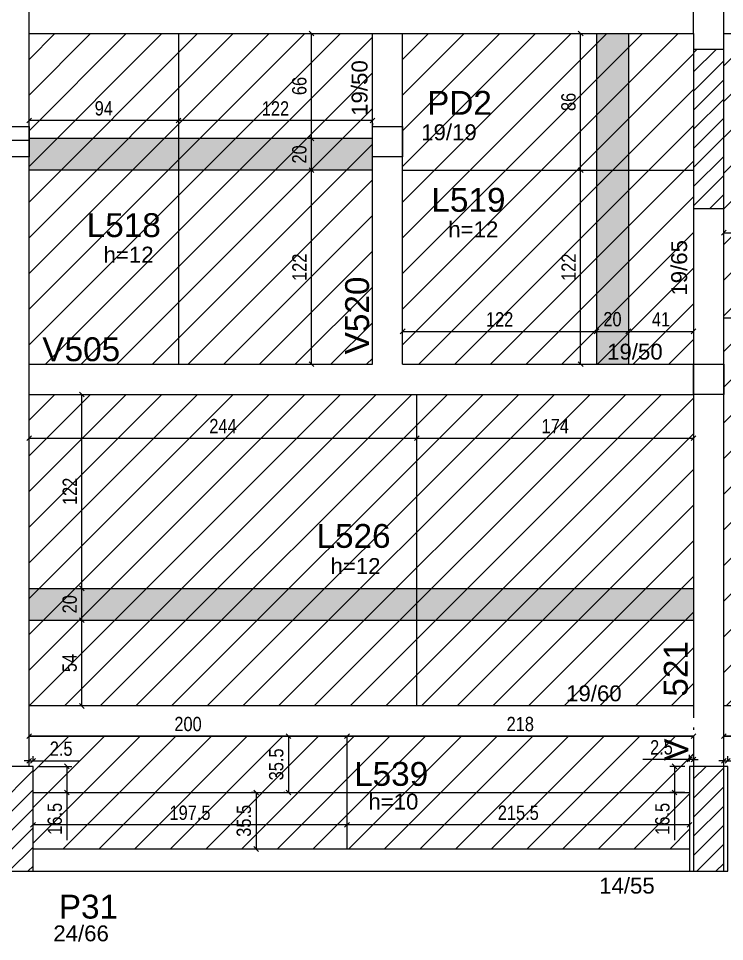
# Model space of a CAD drawing. Header units: millimetres. Extents: x 3536 to 7055, y 911 to 3688.
# Drawn here: x 5356 to 5800, y 2426 to 3006 of the extents above; entities that cross this region are included whole.
import ezdxf

# ---------------------------------------------------------------- set-up
doc = ezdxf.new("R2010")
doc.units = ezdxf.units.MM
doc.linetypes.add('ESTILO_TQS_0004', pattern=[2, 0.5, -0.4, 0.1, -0.4, 0.1, -0.5])
for name, color, linetype in [('3', 3, 'Continuous'), ('4', 4, 'Continuous'), ('7', 7, 'Continuous'), ('COTA', 241, 'Continuous'), ('Painéis', 200, 'Continuous')]:
    doc.layers.add(name, color=color, linetype=linetype)
doc.layers.add('Hachura', color=251, linetype='Continuous', lineweight=9)
doc.layers.add('REAPROVEITAMENTO', color=251, linetype='Continuous', lineweight=9)
doc.styles.add('COTA TECNICA-50', font='techl___.ttf', dxfattribs={"height": 9})
doc.styles.get("Standard").update_dxf_attribs({"font": 'arial.ttf'})
doc.dimstyles.new('COTA PAINEL-50', dxfattribs={"dimtxt": 9, "dimasz": 3, "dimexe": 3, "dimexo": 3, "dimgap": 3, "dimtad": 1, "dimdec": 1, "dimzin": 12, "dimdsep": 46, "dimtxsty": 'COTA TECNICA-50', "dimblk1": 'OBLIQUE', "dimblk2": 'OBLIQUE', "dimsah": 1, "dimcen": 0.9, "dimclrd": 4, "dimclre": 4, "dimclrt": 240, "dimadec": 1, "dimazin": 3, "dimtfac": 1, "dimtdec": 1, "dimtmove": 0, "dimatfit": 3, "dimfxl": 1, "dimtolj": 1, "dimtzin": 12, "dimarcsym": 0})

# ---------------------------------------------------------------- blocks, each defined once
blk = doc.blocks.new('_Oblique')
at = {"color": 0, "linetype": 'ByBlock', "lineweight": -2}
blk.add_line((-0.5, -0.5), (0.5, 0.5), dxfattribs=at)
blk = doc.blocks.new('*D129')
at = {"layer": 'COTA', "color": 4, "lineweight": -2, "transparency": 16777216}
blk.add_line((5799.72, 2871.69), (5921.73, 2871.69), dxfattribs=at)
at = {"layer": 'Defpoints', "color": 0, "transparency": 16777216}
for p in [(5799.72, 2871.69), (5921.73, 2871.69), (5921.73, 2871.69)]:
    blk.add_point(p, dxfattribs=at)
at = {"layer": 'COTA', "color": 4, "lineweight": -2, "transparency": 16777216, "xscale": 3, "yscale": 3, "zscale": 3, "rotation": 180}
blk.add_blockref('_Oblique', (5799.72, 2871.69), dxfattribs=at)
at = {"layer": 'COTA', "color": 4, "lineweight": -2, "transparency": 16777216, "xscale": 3, "yscale": 3, "zscale": 3}
blk.add_blockref('_Oblique', (5921.73, 2871.69), dxfattribs=at)
at = {"layer": 'COTA', "color": 240, "transparency": 16777216, "insert": (5860.72, 2879.24), "char_height": 9, "attachment_point": 5, "style": 'COTA TECNICA-50'}
blk.add_mtext('\\A1;122', dxfattribs=at)
blk = doc.blocks.new('*D61')
at = {"layer": 'COTA', "color": 4, "lineweight": -2, "transparency": 16777216}
blk.add_line((5778.22, 2499.1), (5562.72, 2499.1), dxfattribs=at)
at = {"layer": 'Defpoints', "color": 0, "transparency": 16777216}
for p in [(5562.72, 2499.1), (5562.72, 2499.1), (5778.22, 2499.1)]:
    blk.add_point(p, dxfattribs=at)
at = {"layer": 'COTA', "color": 4, "lineweight": -2, "transparency": 16777216, "xscale": 3, "yscale": 3, "zscale": 3, "rotation": 180}
blk.add_blockref('_Oblique', (5562.72, 2499.1), dxfattribs=at)
at = {"layer": 'COTA', "color": 4, "lineweight": -2, "transparency": 16777216, "xscale": 3, "yscale": 3, "zscale": 3}
blk.add_blockref('_Oblique', (5778.22, 2499.1), dxfattribs=at)
at = {"layer": 'COTA', "color": 240, "transparency": 16777216, "insert": (5670.47, 2506.7), "char_height": 9, "attachment_point": 5, "style": 'COTA TECNICA-50'}
blk.add_mtext('\\A1;215.5', dxfattribs=at)
blk = doc.blocks.new('*D62')
at = {"layer": 'COTA', "color": 4, "lineweight": -2, "transparency": 16777216}
blk.add_line((5562.72, 2499.1), (5365.22, 2499.1), dxfattribs=at)
at = {"layer": 'Defpoints', "color": 0, "transparency": 16777216}
for p in [(5365.22, 2499.1), (5365.22, 2499.1), (5562.72, 2499.1)]:
    blk.add_point(p, dxfattribs=at)
at = {"layer": 'COTA', "color": 4, "lineweight": -2, "transparency": 16777216, "xscale": 3, "yscale": 3, "zscale": 3, "rotation": 180}
blk.add_blockref('_Oblique', (5365.22, 2499.1), dxfattribs=at)
at = {"layer": 'COTA', "color": 4, "lineweight": -2, "transparency": 16777216, "xscale": 3, "yscale": 3, "zscale": 3}
blk.add_blockref('_Oblique', (5562.72, 2499.1), dxfattribs=at)
at = {"layer": 'COTA', "color": 240, "transparency": 16777216, "insert": (5463.97, 2506.72), "char_height": 9, "attachment_point": 5, "style": 'COTA TECNICA-50'}
blk.add_mtext('\\A1;197.5', dxfattribs=at)
blk = doc.blocks.new('*D63')
at = {"layer": 'COTA', "color": 4, "lineweight": -2, "transparency": 16777216}
for p, q in [((5523.69, 2554.94), (5522.94, 2554.94)), ((5525.94, 2554.94), (5525.94, 2519.44)), ((5523.69, 2519.44), (5522.94, 2519.44))]:
    blk.add_line(p, q, dxfattribs=at)
at = {"layer": 'Defpoints', "color": 0, "transparency": 16777216}
for p in [(5526.69, 2554.94), (5525.94, 2519.44), (5526.69, 2519.44)]:
    blk.add_point(p, dxfattribs=at)
at = {"layer": 'COTA', "color": 4, "lineweight": -2, "transparency": 16777216, "xscale": 3, "yscale": 3, "zscale": 3}
for p, rotation in [((5525.94, 2554.94), 90), ((5525.94, 2519.44), 270)]:
    blk.add_blockref('_Oblique', p, dxfattribs=dict(at, rotation=rotation))
at = {"layer": 'COTA', "color": 240, "transparency": 16777216, "insert": (5518.24, 2537.19), "char_height": 9, "attachment_point": 5, "rotation": 90, "style": 'COTA TECNICA-50'}
blk.add_mtext('\\A1;35.5', dxfattribs=at)
blk = doc.blocks.new('*D64')
at = {"layer": 'COTA', "color": 4, "lineweight": -2, "transparency": 16777216}
for p, q in [((5504.45, 2519.44), (5502.56, 2519.44)), ((5505.56, 2519.44), (5505.56, 2483.94)), ((5504.45, 2483.94), (5502.56, 2483.94))]:
    blk.add_line(p, q, dxfattribs=at)
at = {"layer": 'Defpoints', "color": 0, "transparency": 16777216}
for p in [(5507.45, 2519.44), (5505.56, 2483.94), (5507.45, 2483.94)]:
    blk.add_point(p, dxfattribs=at)
at = {"layer": 'COTA', "color": 4, "lineweight": -2, "transparency": 16777216, "xscale": 3, "yscale": 3, "zscale": 3}
for p, rotation in [((5505.56, 2519.44), 90), ((5505.56, 2483.94), 270)]:
    blk.add_blockref('_Oblique', p, dxfattribs=dict(at, rotation=rotation))
at = {"layer": 'COTA', "color": 240, "transparency": 16777216, "insert": (5497.86, 2501.69), "char_height": 9, "attachment_point": 5, "rotation": 90, "style": 'COTA TECNICA-50'}
blk.add_mtext('\\A1;35.5', dxfattribs=at)
blk = doc.blocks.new('*D237')
at = {"layer": 'COTA', "color": 4, "lineweight": -2, "transparency": 16777216}
blk.add_line((5780.72, 2554.94), (5562.72, 2554.94), dxfattribs=at)
at = {"layer": 'Defpoints', "color": 0, "transparency": 16777216}
for p in [(5562.72, 2554.94), (5562.72, 2554.94), (5780.72, 2554.94)]:
    blk.add_point(p, dxfattribs=at)
at = {"layer": 'COTA', "color": 4, "lineweight": -2, "transparency": 16777216, "xscale": 3, "yscale": 3, "zscale": 3, "rotation": 180}
blk.add_blockref('_Oblique', (5562.72, 2554.94), dxfattribs=at)
at = {"layer": 'COTA', "color": 4, "lineweight": -2, "transparency": 16777216, "xscale": 3, "yscale": 3, "zscale": 3}
blk.add_blockref('_Oblique', (5780.72, 2554.94), dxfattribs=at)
at = {"layer": 'COTA', "color": 240, "transparency": 16777216, "insert": (5671.72, 2562.53), "char_height": 9, "attachment_point": 5, "style": 'COTA TECNICA-50'}
blk.add_mtext('\\A1;218', dxfattribs=at)
blk = doc.blocks.new('*D65')
at = {"layer": 'COTA', "color": 4, "lineweight": -2, "transparency": 16777216}
blk.add_line((5562.72, 2554.94), (5362.72, 2554.94), dxfattribs=at)
at = {"layer": 'Defpoints', "color": 0, "transparency": 16777216}
for p in [(5362.72, 2554.94), (5362.72, 2554.94), (5562.72, 2554.94)]:
    blk.add_point(p, dxfattribs=at)
at = {"layer": 'COTA', "color": 4, "lineweight": -2, "transparency": 16777216, "xscale": 3, "yscale": 3, "zscale": 3, "rotation": 180}
blk.add_blockref('_Oblique', (5362.72, 2554.94), dxfattribs=at)
at = {"layer": 'COTA', "color": 4, "lineweight": -2, "transparency": 16777216, "xscale": 3, "yscale": 3, "zscale": 3}
blk.add_blockref('_Oblique', (5562.72, 2554.94), dxfattribs=at)
at = {"layer": 'COTA', "color": 240, "transparency": 16777216, "insert": (5462.72, 2562.53), "char_height": 9, "attachment_point": 5, "style": 'COTA TECNICA-50'}
blk.add_mtext('\\A1;200', dxfattribs=at)
blk = doc.blocks.new('*D66')
at = {"layer": 'COTA', "color": 4, "lineweight": -2, "transparency": 16777216}
for p, q in [((5362.72, 2539.42), (5359.72, 2539.42)), ((5362.72, 2538.94), (5362.72, 2542.42)), ((5362.72, 2539.42), (5365.22, 2539.42)), ((5365.22, 2538.94), (5365.22, 2542.42)), ((5365.22, 2539.42), (5394.58, 2539.42))]:
    blk.add_line(p, q, dxfattribs=at)
at = {"layer": 'Defpoints', "color": 0, "transparency": 16777216}
for p in [(5365.22, 2539.42), (5362.72, 2535.94), (5365.22, 2535.94)]:
    blk.add_point(p, dxfattribs=at)
at = {"layer": 'COTA', "color": 4, "lineweight": -2, "transparency": 16777216, "xscale": 3, "yscale": 3, "zscale": 3}
blk.add_blockref('_Oblique', (5362.72, 2539.42), dxfattribs=at)
at = {"layer": 'COTA', "color": 4, "lineweight": -2, "transparency": 16777216, "xscale": 3, "yscale": 3, "zscale": 3, "rotation": 180}
blk.add_blockref('_Oblique', (5365.22, 2539.42), dxfattribs=at)
at = {"layer": 'COTA', "color": 240, "transparency": 16777216, "insert": (5382.9, 2547.02), "char_height": 9, "attachment_point": 5, "style": 'COTA TECNICA-50'}
blk.add_mtext('\\A1;2.5', dxfattribs=at)
blk = doc.blocks.new('*D238')
at = {"layer": 'COTA', "color": 4, "lineweight": -2, "transparency": 16777216}
for p, q in [((5368.22, 2535.94), (5389.53, 2535.94)), ((5386.53, 2535.94), (5386.53, 2519.44)), ((5368.22, 2519.44), (5389.53, 2519.44)), ((5386.53, 2519.44), (5386.53, 2489.47))]:
    blk.add_line(p, q, dxfattribs=at)
at = {"layer": 'Defpoints', "color": 0, "transparency": 16777216}
for p in [(5365.22, 2535.94), (5365.22, 2519.44), (5386.53, 2519.44)]:
    blk.add_point(p, dxfattribs=at)
at = {"layer": 'COTA', "color": 4, "lineweight": -2, "transparency": 16777216, "xscale": 3, "yscale": 3, "zscale": 3}
for p, rotation in [((5386.53, 2535.94), 90), ((5386.53, 2519.44), 270)]:
    blk.add_blockref('_Oblique', p, dxfattribs=dict(at, rotation=rotation))
at = {"layer": 'COTA', "color": 240, "transparency": 16777216, "insert": (5378.93, 2502.96), "char_height": 9, "attachment_point": 5, "rotation": 90, "style": 'COTA TECNICA-50'}
blk.add_mtext('\\A1;16.5', dxfattribs=at)
blk = doc.blocks.new('*D67')
at = {"layer": 'COTA', "color": 4, "lineweight": -2, "transparency": 16777216}
for p, q in [((5778.22, 2540.25), (5748.86, 2540.25)), ((5778.22, 2538.94), (5778.22, 2543.25)), ((5780.72, 2540.25), (5778.22, 2540.25)), ((5780.72, 2538.94), (5780.72, 2543.25)), ((5780.72, 2540.25), (5783.72, 2540.25))]:
    blk.add_line(p, q, dxfattribs=at)
at = {"layer": 'Defpoints', "color": 0, "transparency": 16777216}
for p in [(5778.22, 2540.25), (5778.22, 2535.94), (5780.72, 2535.94)]:
    blk.add_point(p, dxfattribs=at)
at = {"layer": 'COTA', "color": 4, "lineweight": -2, "transparency": 16777216, "xscale": 3, "yscale": 3, "zscale": 3}
blk.add_blockref('_Oblique', (5778.22, 2540.25), dxfattribs=at)
at = {"layer": 'COTA', "color": 4, "lineweight": -2, "transparency": 16777216, "xscale": 3, "yscale": 3, "zscale": 3, "rotation": 180}
blk.add_blockref('_Oblique', (5780.72, 2540.25), dxfattribs=at)
at = {"layer": 'COTA', "color": 240, "transparency": 16777216, "insert": (5760.54, 2547.85), "char_height": 9, "attachment_point": 5, "style": 'COTA TECNICA-50'}
blk.add_mtext('\\A1;2.5', dxfattribs=at)
blk = doc.blocks.new('*D239')
at = {"layer": 'COTA', "color": 4, "lineweight": -2, "transparency": 16777216}
for p, q in [((5775.22, 2535.94), (5765.75, 2535.94)), ((5768.75, 2535.94), (5768.75, 2519.44)), ((5775.22, 2519.44), (5765.75, 2519.44)), ((5768.75, 2519.44), (5768.75, 2489.47))]:
    blk.add_line(p, q, dxfattribs=at)
at = {"layer": 'Defpoints', "color": 0, "transparency": 16777216}
for p in [(5778.22, 2535.94), (5768.75, 2519.44), (5778.22, 2519.44)]:
    blk.add_point(p, dxfattribs=at)
at = {"layer": 'COTA', "color": 4, "lineweight": -2, "transparency": 16777216, "xscale": 3, "yscale": 3, "zscale": 3}
for p, rotation in [((5768.75, 2535.94), 90), ((5768.75, 2519.44), 270)]:
    blk.add_blockref('_Oblique', p, dxfattribs=dict(at, rotation=rotation))
at = {"layer": 'COTA', "color": 240, "transparency": 16777216, "insert": (5761.15, 2502.96), "char_height": 9, "attachment_point": 5, "rotation": 90, "style": 'COTA TECNICA-50'}
blk.add_mtext('\\A1;16.5', dxfattribs=at)
blk = doc.blocks.new('*D72')
at = {"layer": 'COTA', "color": 4, "lineweight": -2, "transparency": 16777216}
blk.add_line((5973.72, 2554.94), (5799.72, 2554.94), dxfattribs=at)
at = {"layer": 'Defpoints', "color": 0, "transparency": 16777216}
for p in [(5799.72, 2554.94), (5799.72, 2554.94), (5973.72, 2554.94)]:
    blk.add_point(p, dxfattribs=at)
at = {"layer": 'COTA', "color": 4, "lineweight": -2, "transparency": 16777216, "xscale": 3, "yscale": 3, "zscale": 3, "rotation": 180}
blk.add_blockref('_Oblique', (5799.72, 2554.94), dxfattribs=at)
at = {"layer": 'COTA', "color": 4, "lineweight": -2, "transparency": 16777216, "xscale": 3, "yscale": 3, "zscale": 3}
blk.add_blockref('_Oblique', (5973.72, 2554.94), dxfattribs=at)
at = {"layer": 'COTA', "color": 240, "transparency": 16777216, "insert": (5886.72, 2562.51), "char_height": 9, "attachment_point": 5, "style": 'COTA TECNICA-50'}
blk.add_mtext('\\A1;174', dxfattribs=at)
blk = doc.blocks.new('*D73')
at = {"layer": 'COTA', "color": 4, "lineweight": -2, "transparency": 16777216}
for p, q in [((5799.72, 2539.42), (5796.72, 2539.42)), ((5799.72, 2538.94), (5799.72, 2542.42)), ((5799.72, 2539.42), (5802.22, 2539.42)), ((5802.22, 2538.94), (5802.22, 2542.42)), ((5802.22, 2539.42), (5831.58, 2539.42))]:
    blk.add_line(p, q, dxfattribs=at)
at = {"layer": 'Defpoints', "color": 0, "transparency": 16777216}
for p in [(5802.22, 2539.42), (5799.72, 2535.94), (5802.22, 2535.94)]:
    blk.add_point(p, dxfattribs=at)
at = {"layer": 'COTA', "color": 4, "lineweight": -2, "transparency": 16777216, "xscale": 3, "yscale": 3, "zscale": 3}
blk.add_blockref('_Oblique', (5799.72, 2539.42), dxfattribs=at)
at = {"layer": 'COTA', "color": 4, "lineweight": -2, "transparency": 16777216, "xscale": 3, "yscale": 3, "zscale": 3, "rotation": 180}
blk.add_blockref('_Oblique', (5802.22, 2539.42), dxfattribs=at)
at = {"layer": 'COTA', "color": 240, "transparency": 16777216, "insert": (5819.9, 2547.02), "char_height": 9, "attachment_point": 5, "style": 'COTA TECNICA-50'}
blk.add_mtext('\\A1;2.5', dxfattribs=at)
blk = doc.blocks.new('*D221')
at = {"layer": 'COTA', "color": 4, "lineweight": -2, "transparency": 16777216}
blk.add_line((5540.37, 2788.94), (5540.37, 2910.94), dxfattribs=at)
at = {"layer": 'Defpoints', "color": 0, "transparency": 16777216}
for p in [(5540.37, 2910.94), (5540.37, 2910.94), (5540.37, 2788.94)]:
    blk.add_point(p, dxfattribs=at)
at = {"layer": 'COTA', "color": 4, "lineweight": -2, "transparency": 16777216, "xscale": 3, "yscale": 3, "zscale": 3}
for p, rotation in [((5540.37, 2910.94), 90), ((5540.37, 2788.94), 270)]:
    blk.add_blockref('_Oblique', p, dxfattribs=dict(at, rotation=rotation))
at = {"layer": 'COTA', "color": 240, "transparency": 16777216, "insert": (5532.82, 2849.94), "char_height": 9, "attachment_point": 5, "rotation": 90, "style": 'COTA TECNICA-50'}
blk.add_mtext('\\A1;122', dxfattribs=at)
blk = doc.blocks.new('*D50')
at = {"layer": 'COTA', "color": 4, "lineweight": -2, "transparency": 16777216}
blk.add_line((5540.37, 2910.94), (5540.37, 2930.94), dxfattribs=at)
at = {"layer": 'Defpoints', "color": 0, "transparency": 16777216}
for p in [(5540.37, 2930.94), (5540.37, 2930.94), (5540.37, 2910.94)]:
    blk.add_point(p, dxfattribs=at)
at = {"layer": 'COTA', "color": 4, "lineweight": -2, "transparency": 16777216, "xscale": 3, "yscale": 3, "zscale": 3}
for p, rotation in [((5540.37, 2930.94), 90), ((5540.37, 2910.94), 270)]:
    blk.add_blockref('_Oblique', p, dxfattribs=dict(at, rotation=rotation))
at = {"layer": 'COTA', "color": 240, "transparency": 16777216, "insert": (5532.78, 2920.94), "char_height": 9, "attachment_point": 5, "rotation": 90, "style": 'COTA TECNICA-50'}
blk.add_mtext('\\A1;20', dxfattribs=at)
blk = doc.blocks.new('*D222')
at = {"layer": 'COTA', "color": 4, "lineweight": -2, "transparency": 16777216}
blk.add_line((5540.37, 2930.94), (5540.37, 2996.94), dxfattribs=at)
at = {"layer": 'Defpoints', "color": 0, "transparency": 16777216}
for p in [(5540.37, 2996.94), (5540.37, 2996.94), (5540.37, 2930.94)]:
    blk.add_point(p, dxfattribs=at)
at = {"layer": 'COTA', "color": 4, "lineweight": -2, "transparency": 16777216, "xscale": 3, "yscale": 3, "zscale": 3}
for p, rotation in [((5540.37, 2996.94), 90), ((5540.37, 2930.94), 270)]:
    blk.add_blockref('_Oblique', p, dxfattribs=dict(at, rotation=rotation))
at = {"layer": 'COTA', "color": 240, "transparency": 16777216, "insert": (5532.78, 2963.94), "char_height": 9, "attachment_point": 5, "rotation": 90, "style": 'COTA TECNICA-50'}
blk.add_mtext('\\A1;66', dxfattribs=at)
blk = doc.blocks.new('*D223')
at = {"layer": 'COTA', "color": 4, "lineweight": -2, "transparency": 16777216}
for p, q in [((5578.72, 2942.28), (5456.72, 2942.28)), ((5456.72, 2940.49), (5456.72, 2939.28)), ((5578.72, 2940.49), (5578.72, 2939.28))]:
    blk.add_line(p, q, dxfattribs=at)
at = {"layer": 'Defpoints', "color": 0, "transparency": 16777216}
for p in [(5456.72, 2943.49), (5456.72, 2942.28), (5578.72, 2943.49)]:
    blk.add_point(p, dxfattribs=at)
at = {"layer": 'COTA', "color": 4, "lineweight": -2, "transparency": 16777216, "xscale": 3, "yscale": 3, "zscale": 3, "rotation": 180}
blk.add_blockref('_Oblique', (5456.72, 2942.28), dxfattribs=at)
at = {"layer": 'COTA', "color": 4, "lineweight": -2, "transparency": 16777216, "xscale": 3, "yscale": 3, "zscale": 3}
blk.add_blockref('_Oblique', (5578.72, 2942.28), dxfattribs=at)
at = {"layer": 'COTA', "color": 240, "transparency": 16777216, "insert": (5517.72, 2949.83), "char_height": 9, "attachment_point": 5, "style": 'COTA TECNICA-50'}
blk.add_mtext('\\A1;122', dxfattribs=at)
blk = doc.blocks.new('*D224')
at = {"layer": 'COTA', "color": 4, "lineweight": -2, "transparency": 16777216}
blk.add_line((5456.72, 2942.28), (5362.72, 2942.28), dxfattribs=at)
at = {"layer": 'Defpoints', "color": 0, "transparency": 16777216}
for p in [(5362.72, 2942.28), (5362.72, 2942.28), (5456.72, 2942.28)]:
    blk.add_point(p, dxfattribs=at)
at = {"layer": 'COTA', "color": 4, "lineweight": -2, "transparency": 16777216, "xscale": 3, "yscale": 3, "zscale": 3, "rotation": 180}
blk.add_blockref('_Oblique', (5362.72, 2942.28), dxfattribs=at)
at = {"layer": 'COTA', "color": 4, "lineweight": -2, "transparency": 16777216, "xscale": 3, "yscale": 3, "zscale": 3}
blk.add_blockref('_Oblique', (5456.72, 2942.28), dxfattribs=at)
at = {"layer": 'COTA', "color": 240, "transparency": 16777216, "insert": (5409.72, 2949.87), "char_height": 9, "attachment_point": 5, "style": 'COTA TECNICA-50'}
blk.add_mtext('\\A1;94', dxfattribs=at)
blk = doc.blocks.new('*D51')
at = {"layer": 'COTA', "color": 4, "lineweight": -2, "transparency": 16777216}
blk.add_line((5709.7, 2788.94), (5709.7, 2910.94), dxfattribs=at)
at = {"layer": 'Defpoints', "color": 0, "transparency": 16777216}
for p in [(5709.7, 2910.94), (5709.7, 2910.94), (5709.7, 2788.94)]:
    blk.add_point(p, dxfattribs=at)
at = {"layer": 'COTA', "color": 4, "lineweight": -2, "transparency": 16777216, "xscale": 3, "yscale": 3, "zscale": 3}
for p, rotation in [((5709.7, 2910.94), 90), ((5709.7, 2788.94), 270)]:
    blk.add_blockref('_Oblique', p, dxfattribs=dict(at, rotation=rotation))
at = {"layer": 'COTA', "color": 240, "transparency": 16777216, "insert": (5702.15, 2849.94), "char_height": 9, "attachment_point": 5, "rotation": 90, "style": 'COTA TECNICA-50'}
blk.add_mtext('\\A1;122', dxfattribs=at)
blk = doc.blocks.new('*D225')
at = {"layer": 'COTA', "color": 4, "lineweight": -2, "transparency": 16777216}
blk.add_line((5709.7, 2910.94), (5709.7, 2996.94), dxfattribs=at)
at = {"layer": 'Defpoints', "color": 0, "transparency": 16777216}
for p in [(5709.7, 2996.94), (5709.7, 2996.94), (5709.7, 2910.94)]:
    blk.add_point(p, dxfattribs=at)
at = {"layer": 'COTA', "color": 4, "lineweight": -2, "transparency": 16777216, "xscale": 3, "yscale": 3, "zscale": 3}
for p, rotation in [((5709.7, 2996.94), 90), ((5709.7, 2910.94), 270)]:
    blk.add_blockref('_Oblique', p, dxfattribs=dict(at, rotation=rotation))
at = {"layer": 'COTA', "color": 240, "transparency": 16777216, "insert": (5702.09, 2953.94), "char_height": 9, "attachment_point": 5, "rotation": 90, "style": 'COTA TECNICA-50'}
blk.add_mtext('\\A1;86', dxfattribs=at)
blk = doc.blocks.new('*D52')
at = {"layer": 'COTA', "color": 4, "lineweight": -2, "transparency": 16777216}
blk.add_line((5597.72, 2809.6), (5719.72, 2809.6), dxfattribs=at)
at = {"layer": 'Defpoints', "color": 0, "transparency": 16777216}
for p in [(5597.72, 2809.6), (5719.72, 2809.6), (5719.72, 2809.6)]:
    blk.add_point(p, dxfattribs=at)
at = {"layer": 'COTA', "color": 4, "lineweight": -2, "transparency": 16777216, "xscale": 3, "yscale": 3, "zscale": 3, "rotation": 180}
blk.add_blockref('_Oblique', (5597.72, 2809.6), dxfattribs=at)
at = {"layer": 'COTA', "color": 4, "lineweight": -2, "transparency": 16777216, "xscale": 3, "yscale": 3, "zscale": 3}
blk.add_blockref('_Oblique', (5719.72, 2809.6), dxfattribs=at)
at = {"layer": 'COTA', "color": 240, "transparency": 16777216, "insert": (5658.72, 2817.16), "char_height": 9, "attachment_point": 5, "style": 'COTA TECNICA-50'}
blk.add_mtext('\\A1;122', dxfattribs=at)
blk = doc.blocks.new('*D226')
at = {"layer": 'COTA', "color": 4, "lineweight": -2, "transparency": 16777216}
blk.add_line((5719.72, 2809.6), (5739.72, 2809.6), dxfattribs=at)
at = {"layer": 'Defpoints', "color": 0, "transparency": 16777216}
for p in [(5719.72, 2809.6), (5739.72, 2809.6), (5739.72, 2809.6)]:
    blk.add_point(p, dxfattribs=at)
at = {"layer": 'COTA', "color": 4, "lineweight": -2, "transparency": 16777216, "xscale": 3, "yscale": 3, "zscale": 3, "rotation": 180}
blk.add_blockref('_Oblique', (5719.72, 2809.6), dxfattribs=at)
at = {"layer": 'COTA', "color": 4, "lineweight": -2, "transparency": 16777216, "xscale": 3, "yscale": 3, "zscale": 3}
blk.add_blockref('_Oblique', (5739.72, 2809.6), dxfattribs=at)
at = {"layer": 'COTA', "color": 240, "transparency": 16777216, "insert": (5729.72, 2817.2), "char_height": 9, "attachment_point": 5, "style": 'COTA TECNICA-50'}
blk.add_mtext('\\A1;20', dxfattribs=at)
blk = doc.blocks.new('*D227')
at = {"layer": 'COTA', "color": 4, "lineweight": -2, "transparency": 16777216}
blk.add_line((5739.72, 2809.6), (5780.72, 2809.6), dxfattribs=at)
at = {"layer": 'Defpoints', "color": 0, "transparency": 16777216}
for p in [(5739.72, 2809.6), (5780.72, 2809.6), (5780.72, 2809.6)]:
    blk.add_point(p, dxfattribs=at)
at = {"layer": 'COTA', "color": 4, "lineweight": -2, "transparency": 16777216, "xscale": 3, "yscale": 3, "zscale": 3, "rotation": 180}
blk.add_blockref('_Oblique', (5739.72, 2809.6), dxfattribs=at)
at = {"layer": 'COTA', "color": 4, "lineweight": -2, "transparency": 16777216, "xscale": 3, "yscale": 3, "zscale": 3}
blk.add_blockref('_Oblique', (5780.72, 2809.6), dxfattribs=at)
at = {"layer": 'COTA', "color": 240, "transparency": 16777216, "insert": (5760.22, 2817.17), "char_height": 9, "attachment_point": 5, "style": 'COTA TECNICA-50'}
blk.add_mtext('\\A1;41', dxfattribs=at)
blk = doc.blocks.new('*D228')
at = {"layer": 'COTA', "color": 4, "lineweight": -2, "transparency": 16777216}
blk.add_line((5395.88, 2573.94), (5395.88, 2627.94), dxfattribs=at)
at = {"layer": 'Defpoints', "color": 0, "transparency": 16777216}
for p in [(5395.88, 2627.94), (5395.88, 2627.94), (5395.88, 2573.94)]:
    blk.add_point(p, dxfattribs=at)
at = {"layer": 'COTA', "color": 4, "lineweight": -2, "transparency": 16777216, "xscale": 3, "yscale": 3, "zscale": 3}
for p, rotation in [((5395.88, 2627.94), 90), ((5395.88, 2573.94), 270)]:
    blk.add_blockref('_Oblique', p, dxfattribs=dict(at, rotation=rotation))
at = {"layer": 'COTA', "color": 240, "transparency": 16777216, "insert": (5388.28, 2600.94), "char_height": 9, "attachment_point": 5, "rotation": 90, "style": 'COTA TECNICA-50'}
blk.add_mtext('\\A1;54', dxfattribs=at)
blk = doc.blocks.new('*D229')
at = {"layer": 'COTA', "color": 4, "lineweight": -2, "transparency": 16777216}
blk.add_line((5395.88, 2627.94), (5395.88, 2647.94), dxfattribs=at)
at = {"layer": 'Defpoints', "color": 0, "transparency": 16777216}
for p in [(5395.88, 2647.94), (5395.88, 2647.94), (5395.88, 2627.94)]:
    blk.add_point(p, dxfattribs=at)
at = {"layer": 'COTA', "color": 4, "lineweight": -2, "transparency": 16777216, "xscale": 3, "yscale": 3, "zscale": 3}
for p, rotation in [((5395.88, 2647.94), 90), ((5395.88, 2627.94), 270)]:
    blk.add_blockref('_Oblique', p, dxfattribs=dict(at, rotation=rotation))
at = {"layer": 'COTA', "color": 240, "transparency": 16777216, "insert": (5388.29, 2637.94), "char_height": 9, "attachment_point": 5, "rotation": 90, "style": 'COTA TECNICA-50'}
blk.add_mtext('\\A1;20', dxfattribs=at)
blk = doc.blocks.new('*D230')
at = {"layer": 'COTA', "color": 4, "lineweight": -2, "transparency": 16777216}
blk.add_line((5395.88, 2647.94), (5395.88, 2769.94), dxfattribs=at)
at = {"layer": 'Defpoints', "color": 0, "transparency": 16777216}
for p in [(5395.88, 2769.94), (5395.88, 2769.94), (5395.88, 2647.94)]:
    blk.add_point(p, dxfattribs=at)
at = {"layer": 'COTA', "color": 4, "lineweight": -2, "transparency": 16777216, "xscale": 3, "yscale": 3, "zscale": 3}
for p, rotation in [((5395.88, 2769.94), 90), ((5395.88, 2647.94), 270)]:
    blk.add_blockref('_Oblique', p, dxfattribs=dict(at, rotation=rotation))
at = {"layer": 'COTA', "color": 240, "transparency": 16777216, "insert": (5388.33, 2708.94), "char_height": 9, "attachment_point": 5, "rotation": 90, "style": 'COTA TECNICA-50'}
blk.add_mtext('\\A1;122', dxfattribs=at)
blk = doc.blocks.new('*D231')
at = {"layer": 'COTA', "color": 4, "lineweight": -2, "transparency": 16777216}
blk.add_line((5362.72, 2742.44), (5606.72, 2742.44), dxfattribs=at)
at = {"layer": 'Defpoints', "color": 0, "transparency": 16777216}
for p in [(5362.72, 2742.44), (5606.72, 2742.44), (5606.72, 2742.44)]:
    blk.add_point(p, dxfattribs=at)
at = {"layer": 'COTA', "color": 4, "lineweight": -2, "transparency": 16777216, "xscale": 3, "yscale": 3, "zscale": 3, "rotation": 180}
blk.add_blockref('_Oblique', (5362.72, 2742.44), dxfattribs=at)
at = {"layer": 'COTA', "color": 4, "lineweight": -2, "transparency": 16777216, "xscale": 3, "yscale": 3, "zscale": 3}
blk.add_blockref('_Oblique', (5606.72, 2742.44), dxfattribs=at)
at = {"layer": 'COTA', "color": 240, "transparency": 16777216, "insert": (5484.72, 2750.01), "char_height": 9, "attachment_point": 5, "style": 'COTA TECNICA-50'}
blk.add_mtext('\\A1;244', dxfattribs=at)
blk = doc.blocks.new('*D232')
at = {"layer": 'COTA', "color": 4, "lineweight": -2, "transparency": 16777216}
blk.add_line((5606.72, 2742.44), (5780.72, 2742.44), dxfattribs=at)
at = {"layer": 'Defpoints', "color": 0, "transparency": 16777216}
for p in [(5606.72, 2742.44), (5780.72, 2742.44), (5780.72, 2742.44)]:
    blk.add_point(p, dxfattribs=at)
at = {"layer": 'COTA', "color": 4, "lineweight": -2, "transparency": 16777216, "xscale": 3, "yscale": 3, "zscale": 3, "rotation": 180}
blk.add_blockref('_Oblique', (5606.72, 2742.44), dxfattribs=at)
at = {"layer": 'COTA', "color": 4, "lineweight": -2, "transparency": 16777216, "xscale": 3, "yscale": 3, "zscale": 3}
blk.add_blockref('_Oblique', (5780.72, 2742.44), dxfattribs=at)
at = {"layer": 'COTA', "color": 240, "transparency": 16777216, "insert": (5693.72, 2750.01), "char_height": 9, "attachment_point": 5, "style": 'COTA TECNICA-50'}
blk.add_mtext('\\A1;174', dxfattribs=at)

msp = doc.modelspace()

# ---------------------------------------------------------------- hatches: boundary and pattern name
at = {"layer": 'Hachura', "linetype": 'ByBlock'}
h = msp.add_hatch(color=256, dxfattribs=at)
h.dxf.hatch_style = 1
h.paths.add_polyline_path([(5739.72, 2996.94), (5719.72, 2996.94), (5719.72, 2788.94), (5739.72, 2788.94)])
h = msp.add_hatch(color=256, dxfattribs=at)
h.dxf.hatch_style = 1
h.paths.add_polyline_path([(5578.72, 2910.94), (5578.72, 2930.94), (5362.72, 2930.94), (5362.72, 2910.94)])
h = msp.add_hatch(color=256, dxfattribs=at)
h.dxf.hatch_style = 1
h.paths.add_polyline_path([(5362.72, 2627.94), (5780.72, 2627.94), (5780.72, 2647.94), (5362.72, 2647.94)])
at = {"layer": 'REAPROVEITAMENTO', "linetype": 'ByBlock'}
h = msp.add_hatch(dxfattribs=at)
h.set_pattern_fill('ANSI31', color=256, scale=5, style=2)
h.set_pattern_definition([(45, (-1175.038, 820.824), (-11.22532, 11.22532), [])])
h.paths.add_polyline_path([(5362.72, 2788.94), (5578.72, 2788.94), (5578.72, 2996.94), (5362.72, 2996.94)])
h = msp.add_hatch(dxfattribs=at)
h.set_pattern_fill('ANSI31', color=256, scale=5, style=2)
h.set_pattern_definition([(45, (-940.037, 820.824), (-11.22532, 11.22532), [])])
h.paths.add_polyline_path([(5597.72, 2788.94), (5780.72, 2788.94), (5780.72, 2996.94), (5597.72, 2996.94)])
h = msp.add_hatch(dxfattribs=at)
h.set_pattern_fill('ANSI31', color=256, scale=5, style=2)
h.set_pattern_definition([(45, (-442.029, 820.824), (-11.22532, 11.22532), [])])
h.paths.add_polyline_path([(6217.73, 2573.94), (5799.72, 2573.94), (5799.72, 2996.94), (6217.73, 2996.94)])
h = msp.add_hatch(dxfattribs=at)
h.set_pattern_fill('ANSI31', color=256, scale=5, style=2)
h.set_pattern_definition([(45, (-1175.038, 593.824), (-11.22532, 11.22532), [])])
h.paths.add_polyline_path([(5362.72, 2573.94), (5780.72, 2573.94), (5780.72, 2769.94), (5362.72, 2769.94)])
h = msp.add_hatch(dxfattribs=at)
h.set_pattern_fill('ANSI31', color=256, scale=5, style=2)
h.set_pattern_definition([(45, (-1054.038, 378.824), (-11.22532, 11.22532), [])])
h.paths.add_polyline_path([(5780.53, 2535.94), (5778.03, 2535.94), (5778.22, 2483.94), (5365.22, 2483.94), (5365.22, 2554.94), (5780.72, 2554.94)])

# ---------------------------------------------------------------- linework, layer by layer
at = {"layer": '3', "linetype": 'Continuous', "ltscale": 15}
for p, q in [((5780.72, 2996.94), (5780.72, 3167.94)), ((5799.72, 2986.94), (5799.72, 3167.94)), ((5578.72, 2788.94), (5578.72, 2996.94)), ((5597.72, 2788.94), (5597.72, 2996.94)), ((5780.72, 2972.81), (5794.85, 2986.94)), ((5780.72, 2984.83), (5782.83, 2986.94)), ((5780.72, 2960.79), (5799.72, 2979.79)), ((5780.72, 2948.77), (5799.72, 2967.77)), ((5780.72, 2936.75), (5799.72, 2955.75)), ((5780.72, 2924.73), (5799.72, 2943.73)), ((5780.72, 2912.71), (5799.72, 2931.71)), ((5780.72, 2900.69), (5799.72, 2919.69)), ((5780.72, 2888.67), (5799.72, 2907.67)), ((5791.02, 2886.94), (5799.72, 2895.65)), ((5362.72, 2788.94), (5578.72, 2788.94)), ((5597.72, 2788.94), (5780.72, 2788.94)), ((5362.72, 2769.94), (5780.72, 2769.94)), ((5341.22, 2509.27), (5365.22, 2533.27)), ((5780.72, 2528.04), (5788.62, 2535.94)), ((5780.72, 2516.02), (5799.72, 2535.02)), ((5341.22, 2497.25), (5365.22, 2521.25)), ((5780.72, 2504), (5799.72, 2523)), ((5341.22, 2485.23), (5365.22, 2509.23)), ((5780.72, 2491.98), (5799.72, 2510.98)), ((5341.22, 2473.21), (5365.22, 2497.21)), ((5780.72, 2479.96), (5799.72, 2498.96)), ((5782.72, 2469.94), (5799.72, 2486.94)), ((5349.97, 2469.94), (5365.22, 2485.19)), ((5794.74, 2469.94), (5799.72, 2474.92)), ((5362, 2469.94), (5365.22, 2473.17))]:
    msp.add_line(p, q, dxfattribs=at)
at = {"layer": '3', "linetype": 'ESTILO_TQS_0004', "ltscale": 15}
msp.add_line((5780.72, 2573.94), (5780.72, 2554.94), dxfattribs=at)
at = {"layer": '3', "linetype": 'Continuous'}
for points in [[(5362.72, 2996.94), (5780.72, 2996.94)], [(5780.72, 2996.94), (5780.72, 2986.94)], [(5799.72, 2996.94), (6217.72, 2996.94)], [(5799.72, 2986.94), (5799.72, 2996.94)], [(5362.72, 2554.94), (5362.72, 2929.94)], [(5780.72, 2886.94), (5780.72, 2573.94)], [(5799.72, 2554.94), (5799.72, 2886.94)], [(5780.72, 2573.94), (5362.72, 2573.94)], [(6217.72, 2573.94), (5799.72, 2573.94)], [(5362.72, 2554.94), (5780.72, 2554.94)], [(5362.72, 2535.94), (5362.72, 2554.94)], [(5780.72, 2554.94), (5780.72, 2535.94)], [(5799.72, 2554.94), (6217.72, 2554.94)], [(5799.72, 2535.94), (5799.72, 2554.94)], [(5778.22, 2483.94), (5365.22, 2483.94)], [(5365.22, 2469.94), (5778.22, 2469.94)]]:
    msp.add_lwpolyline(points, dxfattribs=at)
at = {"layer": '7', "linetype": 'Continuous'}
for points in [[(5343.72, 2929.94), (5362.72, 2929.94), (5362.72, 3015.94), (5343.72, 3015.94), (5343.72, 2929.94)], [(5780.72, 2886.94), (5799.72, 2886.94), (5799.72, 2986.94), (5780.72, 2986.94), (5780.72, 2886.94)], [(5343.72, 2938.44), (5362.72, 2938.44), (5362.72, 2919.44), (5343.72, 2919.44), (5343.72, 2938.44)], [(5578.72, 2938.44), (5597.72, 2938.44), (5597.72, 2919.44), (5578.72, 2919.44), (5578.72, 2938.44)], [(5780.72, 2788.94), (5799.72, 2788.94), (5799.72, 2769.94), (5780.72, 2769.94), (5780.72, 2788.94)], [(5341.22, 2469.94), (5365.22, 2469.94), (5365.22, 2535.94), (5341.22, 2535.94), (5341.22, 2469.94)], [(5778.22, 2469.94), (5802.22, 2469.94), (5802.22, 2535.94), (5778.22, 2535.94), (5778.22, 2469.94)], [(5780.72, 2469.94), (5799.72, 2469.94), (5799.72, 2535.94), (5780.72, 2535.94), (5780.72, 2469.94)]]:
    msp.add_lwpolyline(points, dxfattribs=at)
at = {"layer": 'Painéis'}
for p, q in [((5456.72, 2996.94), (5456.72, 2788.94)), ((5719.72, 2996.94), (5719.72, 2788.94)), ((5739.72, 2996.94), (5739.72, 2788.94)), ((5578.72, 2930.94), (5362.72, 2930.94)), ((5578.72, 2910.94), (5362.72, 2910.94)), ((5597.72, 2910.94), (5780.72, 2910.94)), ((6217.63, 2817.94), (5799.63, 2817.94)), ((5606.72, 2573.94), (5606.72, 2769.94)), ((5362.72, 2647.94), (5780.72, 2647.94)), ((5362.72, 2627.94), (5780.72, 2627.94)), ((5562.72, 2483.94), (5562.72, 2554.94)), ((5365.22, 2519.44), (5778.22, 2519.44))]:
    msp.add_line(p, q, dxfattribs=at)

# ---------------------------------------------------------------- texts
at = {"layer": '3', "linetype": 'Continuous'}
for s, p in [('19/50', (5575.62, 2945.2)), ('19/65', (5776.65, 2832.08))]:
    msp.add_text(s, height=10, rotation=90, dxfattribs=at).set_placement(p)
for s, p in [('19/19', (5609.39, 2929.84)), ('h=12', (5626.43, 2868.77)), ('h=12', (5409.59, 2852.87)), ('19/50', (5726.35, 2791.84)), ('h=12', (5552.34, 2656.97)), ('19/60', (5700.55, 2576.88)), ('h=10', (5576.16, 2508.78)), ('14/55', (5721.35, 2455.91)), ('24/66', (5377.96, 2425.9))]:
    msp.add_text(s, height=10, dxfattribs=at).set_placement(p)
at = {"layer": '4', "linetype": 'Continuous'}
for s, p in [('PD2', (5613.11, 2945.86)), ('L519', (5615.82, 2884.84)), ('L518', (5398.98, 2868.94)), ('V505', (5371.07, 2790.85)), ('L526', (5543.54, 2673.42)), ('L539', (5567.19, 2523.7)), ('P31', (5381.43, 2440.2))]:
    msp.add_text(s, height=15, dxfattribs=at).set_placement(p)
for s, p in [('V520', (5576.56, 2795.14)), ('521', (5777.02, 2579.81)), ('V', (5777.39, 2539.43))]:
    msp.add_text(s, height=15, rotation=90, dxfattribs=at).set_placement(p)

# ---------------------------------------------------------------- dimensions: what is measured, and where the dimension line sits
at = {"layer": 'COTA'}
for base, p1, p2, picture, middle in [((5540.37, 2996.94), (5540.37, 2930.94), (5540.37, 2996.94), '*D222', (5532.78, 2963.94)), ((5709.7, 2996.94), (5709.7, 2910.94), (5709.7, 2996.94), '*D225', (5702.09, 2953.94)), ((5540.37, 2930.94), (5540.37, 2910.94), (5540.37, 2930.94), '*D50', (5532.78, 2920.94)), ((5540.37, 2910.94), (5540.37, 2788.94), (5540.37, 2910.94), '*D221', (5532.82, 2849.94)), ((5709.7, 2910.94), (5709.7, 2788.94), (5709.7, 2910.94), '*D51', (5702.15, 2849.94))]:
    dim = msp.add_linear_dim(base=base, p1=p1, p2=p2, angle=90, dimstyle='COTA PAINEL-50', override={"dimtmove": 1}, dxfattribs=at)
    dim.commit()
    dim.dimension.update_dxf_attribs({"geometry": picture, "text_midpoint": middle})
for base, p1, p2, picture, middle in [((5362.72, 2942.28), (5456.72, 2942.28), (5362.72, 2942.28), '*D224', (5409.72, 2949.87)), ((5456.72, 2942.28), (5578.72, 2943.49), (5456.72, 2943.49), '*D223', (5517.72, 2949.83)), ((5921.73, 2871.69), (5799.72, 2871.69), (5921.73, 2871.69), '*D129', (5860.72, 2879.24)), ((5719.72, 2809.6), (5597.72, 2809.6), (5719.72, 2809.6), '*D52', (5658.72, 2817.16)), ((5739.72, 2809.6), (5719.72, 2809.6), (5739.72, 2809.6), '*D226', (5729.72, 2817.2)), ((5780.72, 2809.6), (5739.72, 2809.6), (5780.72, 2809.6), '*D227', (5760.22, 2817.17))]:
    dim = msp.add_linear_dim(base=base, p1=p1, p2=p2, dimstyle='COTA PAINEL-50', override={"dimtmove": 1}, dxfattribs=at)
    dim.commit()
    dim.dimension.update_dxf_attribs({"geometry": picture, "text_midpoint": middle})
for base, p1, p2, angle, picture, middle in [((5395.88, 2769.94), (5395.88, 2647.94), (5395.88, 2769.94), 90, '*D230', (5388.33, 2708.94)), ((5395.88, 2647.94), (5395.88, 2627.94), (5395.88, 2647.94), 90, '*D229', (5388.29, 2637.94)), ((5395.88, 2627.94), (5395.88, 2573.94), (5395.88, 2627.94), 90, '*D228', (5388.28, 2600.94)), ((5362.72, 2554.94), (5562.72, 2554.94), (5362.72, 2554.94), 180, '*D65', (5462.72, 2562.53)), ((5562.72, 2554.94), (5780.72, 2554.94), (5562.72, 2554.94), 180, '*D237', (5671.72, 2562.53)), ((5799.72, 2554.94), (5973.72, 2554.94), (5799.72, 2554.94), 180, '*D72', (5886.72, 2562.51)), ((5525.94, 2519.44), (5526.69, 2554.94), (5526.69, 2519.44), 270, '*D63', (5518.24, 2537.19)), ((5365.22, 2539.42), (5362.72, 2535.94), (5365.22, 2535.94), 180, '*D66', (5382.9, 2547.02)), ((5802.22, 2539.42), (5799.72, 2535.94), (5802.22, 2535.94), 180, '*D73', (5819.9, 2547.02)), ((5386.53, 2519.44), (5365.22, 2535.94), (5365.22, 2519.44), 90, '*D238', (5378.93, 2502.96)), ((5768.75, 2519.44), (5778.22, 2535.94), (5778.22, 2519.44), 90, '*D239', (5761.15, 2502.96)), ((5505.56, 2483.94), (5507.45, 2519.44), (5507.45, 2483.94), 270, '*D64', (5497.86, 2501.69))]:
    dim = msp.add_linear_dim(base=base, p1=p1, p2=p2, angle=angle, dimstyle='COTA PAINEL-50', dxfattribs=at)
    dim.commit()
    dim.dimension.update_dxf_attribs({"geometry": picture, "text_midpoint": middle})
for base, p1, p2, picture, middle in [((5606.72, 2742.44), (5362.72, 2742.44), (5606.72, 2742.44), '*D231', (5484.72, 2750.01)), ((5780.72, 2742.44), (5606.72, 2742.44), (5780.72, 2742.44), '*D232', (5693.72, 2750.01)), ((5778.22, 2540.25), (5780.72, 2535.94), (5778.22, 2535.94), '*D67', (5760.54, 2547.85)), ((5365.22, 2499.1), (5562.72, 2499.1), (5365.22, 2499.1), '*D62', (5463.97, 2506.72)), ((5562.72, 2499.1), (5778.22, 2499.1), (5562.72, 2499.1), '*D61', (5670.47, 2506.7))]:
    dim = msp.add_linear_dim(base=base, p1=p1, p2=p2, dimstyle='COTA PAINEL-50', dxfattribs=at)
    dim.commit()
    dim.dimension.update_dxf_attribs({"geometry": picture, "text_midpoint": middle})

doc.saveas('drawing.dxf')
